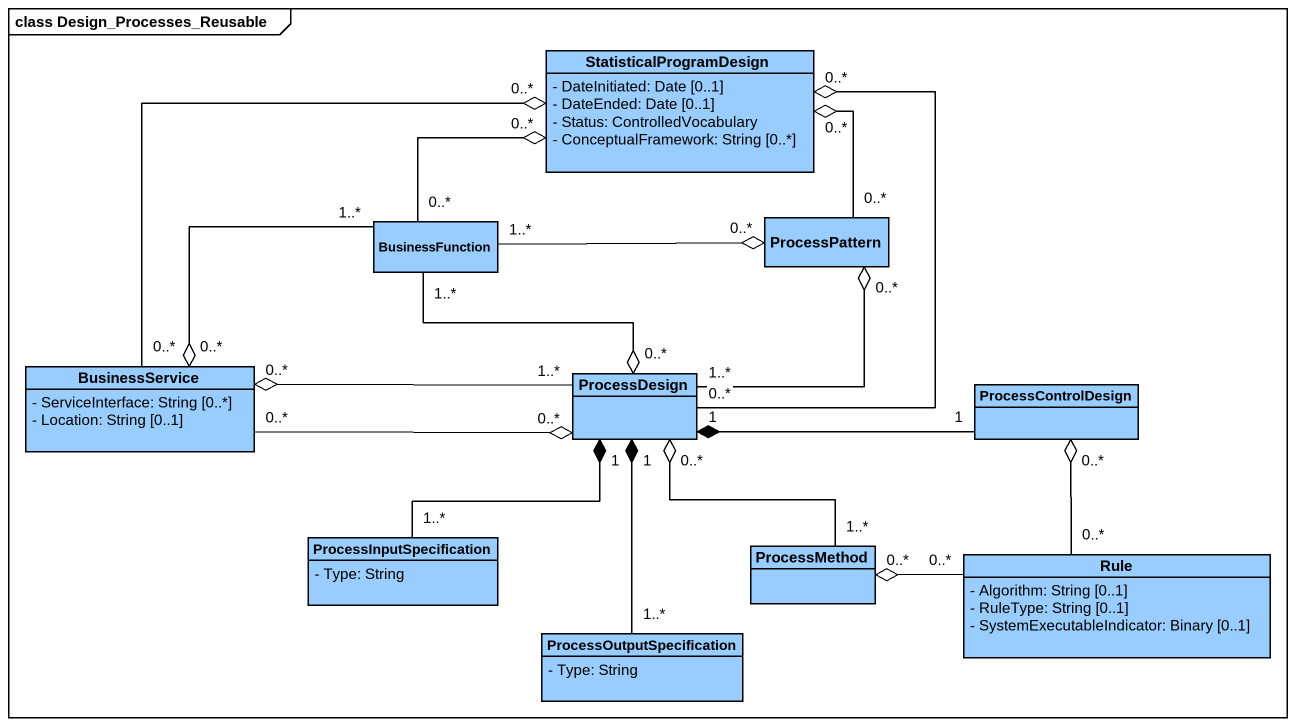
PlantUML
@startuml
mainframe class Design_Processes_Reusable
hide circle
hide empty members
skinparam classAttributeIconSize 0
class StatisticalProgramDesign #99CCFF {
  - DateInitiated: Date [0..1]
  - DateEnded: Date [0..1]
  - Status: ControlledVocabulary
  - ConceptualFramework: String [0..*]
}
class BusinessFunction #99CCFF
class ProcessPattern #99CCFF
class BusinessService #99CCFF {
  - ServiceInterface: String [0..*]
  - Location: String [0..1]
}
class ProcessDesign #99CCFF
class ProcessControlDesign #99CCFF
class ProcessInputSpecification #99CCFF {
  - Type: String
}
class ProcessMethod #99CCFF
class Rule #99CCFF {
  - Algorithm: String [0..1]
  - RuleType: String [0..1]
  - SystemExecutableIndicator: Binary [0..1]
}
class ProcessOutputSpecification #99CCFF {
  - Type: String
}
BusinessFunction "0..*" -right-o "0..*" StatisticalProgramDesign
BusinessFunction "1..*" -right-o "0..*" ProcessPattern
BusinessFunction "1..*" -left-o "0..*" BusinessService
BusinessFunction "1..*" --o "0..*" ProcessDesign
ProcessPattern "0..*" -up-o "0..*" StatisticalProgramDesign
BusinessService "0..*" -right-o "0..*" StatisticalProgramDesign
BusinessService "0..*" -right-o "0..*" ProcessDesign
ProcessDesign "0..*" -up-o "0..*" StatisticalProgramDesign
ProcessDesign "1..*" -up-o "0..*" ProcessPattern
ProcessDesign "1..*" -left-o "0..*" BusinessService
ProcessControlDesign "1" -left-* "1" ProcessDesign
ProcessInputSpecification "1..*" -up-* "1" ProcessDesign
ProcessMethod "1..*" -up-o "0..*" ProcessDesign
Rule "0..*" -up-o "0..*" ProcessControlDesign
Rule "0..*" -left-o "0..*" ProcessMethod
ProcessOutputSpecification "1..*" -up-* "1" ProcessDesign
@enduml
